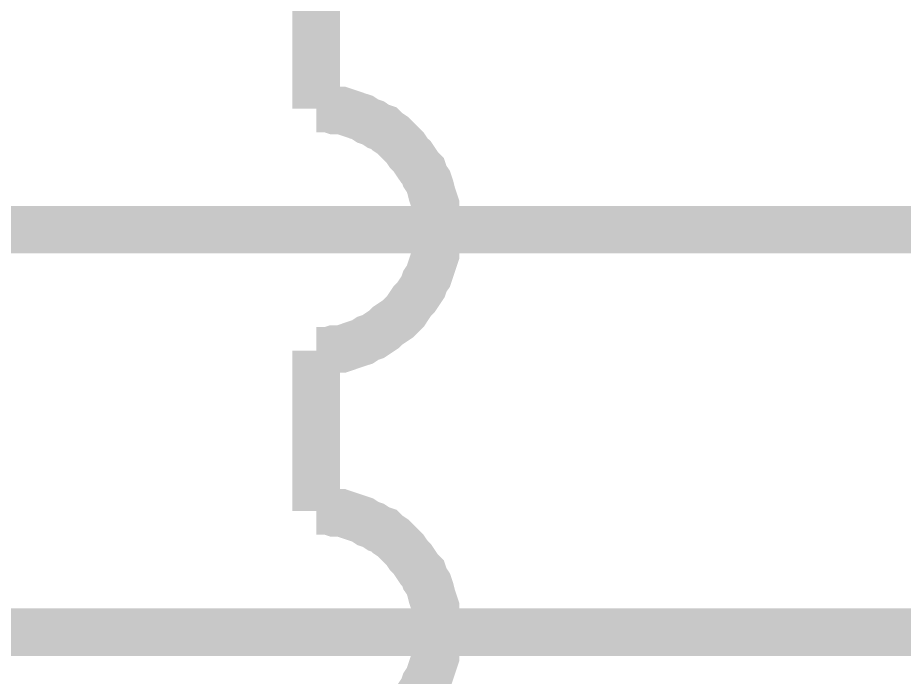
# Model space of a CAD drawing. Header units: inches. Extents: x 0 to 22.3, y 0 to 15.7.
# Drawn here: x 8.5263 to 8.7462, y 8.0885 to 8.2523 of the extents above; entities that cross this region are included whole.
import ezdxf

# ---------------------------------------------------------------- set-up
doc = ezdxf.new("R2010")
doc.units = ezdxf.units.IN
doc.header["$MEASUREMENT"] = 0
doc.layers.add('Sheet', color=255, linetype='Continuous')

msp = doc.modelspace()

# ---------------------------------------------------------------- linework, layer by layer
at = {"layer": 'Sheet'}
for points in [[(8.60032, 9.4695, 0.0118, 0.0118, 0), (8.60032, 8.29996, 0.0118, 0.0118, 0), (8.60032, 8.22968, 0.0118, 0.0118, 0)], [(9.00036, 8.29996, 0.0118, 0.0118, 0), (9.00036, 8.19963, 0.0118, 0.0118, 0), (8.00003, 8.19963, 0.0118, 0.0118, 0)], [(8.20027, 8.09973, 0.0118, 0.0118, 0), (9.20016, 8.09973, 0.0118, 0.0118, 0), (9.20016, 8.29996, 0.0118, 0.0118, 0)], [(8.63038, 8.19963, 0.0118, 0.0118, 0), (8.63038, 8.20139, 0.0118, 0.0118, 0), (8.63038, 8.20272, 0.0118, 0.0118, 0), (8.62993, 8.20405, 0.0118, 0.0118, 0), (8.62993, 8.20581, 0.0118, 0.0118, 0), (8.62949, 8.20714, 0.0118, 0.0118, 0), (8.62905, 8.20847, 0.0118, 0.0118, 0), (8.62861, 8.21023, 0.0118, 0.0118, 0), (8.62817, 8.21156, 0.0118, 0.0118, 0), (8.62728, 8.21289, 0.0118, 0.0118, 0), (8.62684, 8.21421, 0.0118, 0.0118, 0), (8.62596, 8.2151, 0.0118, 0.0118, 0), (8.62507, 8.21642, 0.0118, 0.0118, 0), (8.62419, 8.21775, 0.0118, 0.0118, 0), (8.6233, 8.21863, 0.0118, 0.0118, 0), (8.62242, 8.21996, 0.0118, 0.0118, 0), (8.62154, 8.22084, 0.0118, 0.0118, 0), (8.62065, 8.22173, 0.0118, 0.0118, 0), (8.61932, 8.22305, 0.0118, 0.0118, 0), (8.618, 8.22394, 0.0118, 0.0118, 0), (8.61711, 8.22482, 0.0118, 0.0118, 0), (8.61579, 8.22526, 0.0118, 0.0118, 0), (8.61446, 8.22615, 0.0118, 0.0118, 0), (8.61314, 8.22659, 0.0118, 0.0118, 0), (8.61181, 8.22747, 0.0118, 0.0118, 0), (8.61048, 8.22791, 0.0118, 0.0118, 0), (8.60916, 8.22836, 0.0118, 0.0118, 0), (8.60783, 8.2288, 0.0118, 0.0118, 0), (8.60651, 8.22924, 0.0118, 0.0118, 0), (8.60474, 8.22924, 0.0118, 0.0118, 0), (8.60341, 8.22968, 0.0118, 0.0118, 0), (8.60164, 8.22968, 0.0118, 0.0118, 0), (8.60032, 8.22968, 0.0118, 0.0118, 0)], [(8.60032, 8.22968, 0.0118, 0.0118, 0), (8.60032, 8.22968, 0.0118, 0.0118, 0), (8.60032, 8.22968, 0.0118, 0.0118, 0), (8.60032, 8.22968, 0.0118, 0.0118, 0), (8.60032, 8.22968, 0.0118, 0.0118, 0), (8.60032, 8.22968, 0.0118, 0.0118, 0), (8.60032, 8.22968, 0.0118, 0.0118, 0), (8.60032, 8.22968, 0.0118, 0.0118, 0), (8.60032, 8.22968, 0.0118, 0.0118, 0), (8.60032, 8.22968, 0.0118, 0.0118, 0), (8.60032, 8.22968, 0.0118, 0.0118, 0), (8.60032, 8.22968, 0.0118, 0.0118, 0), (8.60032, 8.22968, 0.0118, 0.0118, 0), (8.60032, 8.22968, 0.0118, 0.0118, 0), (8.60032, 8.22968, 0.0118, 0.0118, 0), (8.60032, 8.22968, 0.0118, 0.0118, 0), (8.60032, 8.22968, 0.0118, 0.0118, 0), (8.60032, 8.22968, 0.0118, 0.0118, 0), (8.60032, 8.22968, 0.0118, 0.0118, 0), (8.60032, 8.22968, 0.0118, 0.0118, 0), (8.60032, 8.22968, 0.0118, 0.0118, 0), (8.60032, 8.22968, 0.0118, 0.0118, 0), (8.60032, 8.22968, 0.0118, 0.0118, 0), (8.60032, 8.22968, 0.0118, 0.0118, 0), (8.60032, 8.22968, 0.0118, 0.0118, 0), (8.60032, 8.22968, 0.0118, 0.0118, 0), (8.60032, 8.22968, 0.0118, 0.0118, 0), (8.60032, 8.22968, 0.0118, 0.0118, 0), (8.60032, 8.22968, 0.0118, 0.0118, 0), (8.60032, 8.22968, 0.0118, 0.0118, 0), (8.60032, 8.22968, 0.0118, 0.0118, 0), (8.60032, 8.22968, 0.0118, 0.0118, 0), (8.60032, 8.22968, 0.0118, 0.0118, 0)], [(8.60032, 8.16957, 0.0118, 0.0118, 0), (8.60164, 8.16957, 0.0118, 0.0118, 0), (8.60341, 8.16957, 0.0118, 0.0118, 0), (8.60474, 8.17001, 0.0118, 0.0118, 0), (8.60651, 8.17001, 0.0118, 0.0118, 0), (8.60783, 8.17045, 0.0118, 0.0118, 0), (8.60916, 8.1709, 0.0118, 0.0118, 0), (8.61048, 8.17134, 0.0118, 0.0118, 0), (8.61181, 8.17178, 0.0118, 0.0118, 0), (8.61314, 8.17266, 0.0118, 0.0118, 0), (8.61446, 8.17311, 0.0118, 0.0118, 0), (8.61579, 8.17399, 0.0118, 0.0118, 0), (8.61711, 8.17487, 0.0118, 0.0118, 0), (8.618, 8.17576, 0.0118, 0.0118, 0), (8.61932, 8.17664, 0.0118, 0.0118, 0), (8.62065, 8.17753, 0.0118, 0.0118, 0), (8.62154, 8.17841, 0.0118, 0.0118, 0), (8.62242, 8.17929, 0.0118, 0.0118, 0), (8.6233, 8.18062, 0.0118, 0.0118, 0), (8.62419, 8.18195, 0.0118, 0.0118, 0), (8.62507, 8.18283, 0.0118, 0.0118, 0), (8.62596, 8.18416, 0.0118, 0.0118, 0), (8.62684, 8.18548, 0.0118, 0.0118, 0), (8.62728, 8.18681, 0.0118, 0.0118, 0), (8.62817, 8.18813, 0.0118, 0.0118, 0), (8.62861, 8.18946, 0.0118, 0.0118, 0), (8.62905, 8.19079, 0.0118, 0.0118, 0), (8.62949, 8.19211, 0.0118, 0.0118, 0), (8.62993, 8.19344, 0.0118, 0.0118, 0), (8.62993, 8.19521, 0.0118, 0.0118, 0), (8.63038, 8.19653, 0.0118, 0.0118, 0), (8.63038, 8.1983, 0.0118, 0.0118, 0), (8.63038, 8.19963, 0.0118, 0.0118, 0)], [(8.60032, 8.16957, 0.0118, 0.0118, 0), (8.60032, 8.12979, 0.0118, 0.0118, 0)], [(8.63038, 8.09973, 0.0118, 0.0118, 0), (8.63038, 8.1015, 0.0118, 0.0118, 0), (8.63038, 8.10283, 0.0118, 0.0118, 0), (8.62993, 8.10415, 0.0118, 0.0118, 0), (8.62993, 8.10592, 0.0118, 0.0118, 0), (8.62949, 8.10725, 0.0118, 0.0118, 0), (8.62905, 8.10857, 0.0118, 0.0118, 0), (8.62861, 8.11034, 0.0118, 0.0118, 0), (8.62817, 8.11167, 0.0118, 0.0118, 0), (8.62728, 8.11299, 0.0118, 0.0118, 0), (8.62684, 8.11432, 0.0118, 0.0118, 0), (8.62596, 8.1152, 0.0118, 0.0118, 0), (8.62507, 8.11653, 0.0118, 0.0118, 0), (8.62419, 8.11785, 0.0118, 0.0118, 0), (8.6233, 8.11874, 0.0118, 0.0118, 0), (8.62242, 8.12006, 0.0118, 0.0118, 0), (8.62154, 8.12095, 0.0118, 0.0118, 0), (8.62065, 8.12183, 0.0118, 0.0118, 0), (8.61932, 8.12316, 0.0118, 0.0118, 0), (8.618, 8.12404, 0.0118, 0.0118, 0), (8.61711, 8.12493, 0.0118, 0.0118, 0), (8.61579, 8.12537, 0.0118, 0.0118, 0), (8.61446, 8.12625, 0.0118, 0.0118, 0), (8.61314, 8.12669, 0.0118, 0.0118, 0), (8.61181, 8.12758, 0.0118, 0.0118, 0), (8.61048, 8.12802, 0.0118, 0.0118, 0), (8.60916, 8.12846, 0.0118, 0.0118, 0), (8.60783, 8.1289, 0.0118, 0.0118, 0), (8.60651, 8.12935, 0.0118, 0.0118, 0), (8.60474, 8.12935, 0.0118, 0.0118, 0), (8.60341, 8.12979, 0.0118, 0.0118, 0), (8.60164, 8.12979, 0.0118, 0.0118, 0), (8.60032, 8.12979, 0.0118, 0.0118, 0)], [(8.60032, 8.12979, 0.0118, 0.0118, 0), (8.60032, 8.12979, 0.0118, 0.0118, 0), (8.60032, 8.12979, 0.0118, 0.0118, 0), (8.60032, 8.12979, 0.0118, 0.0118, 0), (8.60032, 8.12979, 0.0118, 0.0118, 0), (8.60032, 8.12979, 0.0118, 0.0118, 0), (8.60032, 8.12979, 0.0118, 0.0118, 0), (8.60032, 8.12979, 0.0118, 0.0118, 0), (8.60032, 8.12979, 0.0118, 0.0118, 0), (8.60032, 8.12979, 0.0118, 0.0118, 0), (8.60032, 8.12979, 0.0118, 0.0118, 0), (8.60032, 8.12979, 0.0118, 0.0118, 0), (8.60032, 8.12979, 0.0118, 0.0118, 0), (8.60032, 8.12979, 0.0118, 0.0118, 0), (8.60032, 8.12979, 0.0118, 0.0118, 0), (8.60032, 8.12979, 0.0118, 0.0118, 0), (8.60032, 8.12979, 0.0118, 0.0118, 0), (8.60032, 8.12979, 0.0118, 0.0118, 0), (8.60032, 8.12979, 0.0118, 0.0118, 0), (8.60032, 8.12979, 0.0118, 0.0118, 0), (8.60032, 8.12979, 0.0118, 0.0118, 0), (8.60032, 8.12979, 0.0118, 0.0118, 0), (8.60032, 8.12979, 0.0118, 0.0118, 0), (8.60032, 8.12979, 0.0118, 0.0118, 0), (8.60032, 8.12979, 0.0118, 0.0118, 0), (8.60032, 8.12979, 0.0118, 0.0118, 0), (8.60032, 8.12979, 0.0118, 0.0118, 0), (8.60032, 8.12979, 0.0118, 0.0118, 0), (8.60032, 8.12979, 0.0118, 0.0118, 0), (8.60032, 8.12979, 0.0118, 0.0118, 0), (8.60032, 8.12979, 0.0118, 0.0118, 0), (8.60032, 8.12979, 0.0118, 0.0118, 0), (8.60032, 8.12979, 0.0118, 0.0118, 0)], [(8.62419, 8.08205, 0.0118, 0.0118, 0), (8.62507, 8.08294, 0.0118, 0.0118, 0), (8.62596, 8.08426, 0.0118, 0.0118, 0), (8.62684, 8.08559, 0.0118, 0.0118, 0), (8.62728, 8.08691, 0.0118, 0.0118, 0), (8.62817, 8.08824, 0.0118, 0.0118, 0), (8.62861, 8.08957, 0.0118, 0.0118, 0), (8.62905, 8.09089, 0.0118, 0.0118, 0), (8.62949, 8.09222, 0.0118, 0.0118, 0), (8.62993, 8.09354, 0.0118, 0.0118, 0), (8.62993, 8.09531, 0.0118, 0.0118, 0), (8.63038, 8.09664, 0.0118, 0.0118, 0), (8.63038, 8.09841, 0.0118, 0.0118, 0), (8.63038, 8.09973, 0.0118, 0.0118, 0)]]:
    msp.add_lwpolyline(points, format="xyseb", dxfattribs=at)

doc.saveas('drawing.dxf')
